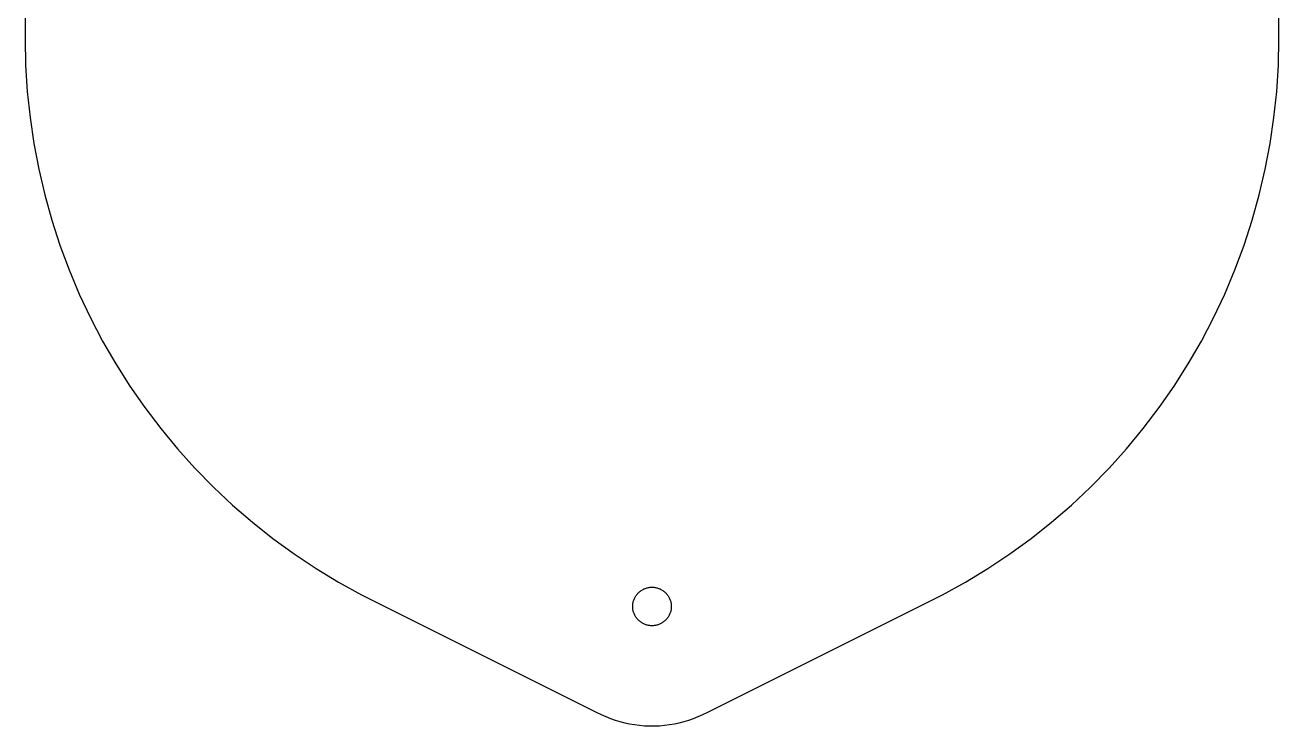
# Model space of a CAD drawing. Header units: metres. Extents: x -67 to 67, y -137 to 10.
# Drawn here: x -66.7 to 66.7, y -136.5 to -62 of the extents above; entities that cross this region are included whole.
import ezdxf

# ---------------------------------------------------------------- set-up
doc = ezdxf.new("R2010")
doc.units = ezdxf.units.M

msp = doc.modelspace()

# ---------------------------------------------------------------- linework, layer by layer
for p, q in [((-66.675, 10.1598), (-66.675, -63.5)), ((66.675, -63.5), (66.675, 10.1598)), ((-66.675, -63.5), (-66.6165, -66.2917)), ((66.6165, -66.2917), (66.675, -63.5)), ((-66.6165, -66.2917), (-66.4409, -69.0791)), ((66.4409, -69.0791), (66.6165, -66.2917)), ((-66.4409, -69.0791), (-66.1491, -71.8565)), ((66.1491, -71.8565), (66.4409, -69.0791)), ((-66.1491, -71.8565), (-65.7409, -74.6191)), ((65.7409, -74.6191), (66.1491, -71.8565)), ((-65.7409, -74.6191), (-65.2177, -77.3623)), ((65.2177, -77.3623), (65.7409, -74.6191)), ((-65.2177, -77.3623), (-64.5802, -80.0812)), ((64.5802, -80.0812), (65.2177, -77.3623)), ((-64.5802, -80.0812), (-63.829, -82.7709)), ((63.829, -82.7709), (64.5802, -80.0812)), ((-63.829, -82.7709), (-62.9659, -85.427)), ((62.9659, -85.427), (63.829, -82.7709)), ((-62.9659, -85.427), (-61.9927, -88.0446)), ((61.9927, -88.0446), (62.9659, -85.427)), ((-61.9927, -88.0446), (-60.9106, -90.6189)), ((60.9106, -90.6189), (61.9927, -88.0446)), ((-60.9106, -90.6189), (-59.7215, -93.1459)), ((59.7215, -93.1459), (60.9106, -90.6189)), ((-59.7215, -93.1459), (-58.4274, -95.6209)), ((58.4274, -95.6209), (59.7215, -93.1459)), ((-58.4274, -95.6209), (-57.0314, -98.0394)), ((57.0314, -98.0394), (58.4274, -95.6209)), ((-57.0314, -98.0394), (-55.535, -100.397)), ((55.535, -100.397), (57.0314, -98.0394)), ((-55.535, -100.397), (-53.9409, -102.69)), ((53.9409, -102.69), (55.535, -100.397)), ((-53.9409, -102.69), (-52.2526, -104.915)), ((52.2526, -104.915), (53.9409, -102.69)), ((-52.2526, -104.915), (-50.4725, -107.067)), ((50.4725, -107.067), (52.2526, -104.915)), ((-50.4725, -107.067), (-48.6036, -109.142)), ((48.6036, -109.142), (50.4725, -107.067)), ((-48.6036, -109.142), (-46.6499, -111.137)), ((46.6499, -111.137), (48.6036, -109.142)), ((-46.6499, -111.137), (-44.6139, -113.049)), ((44.6139, -113.049), (46.6499, -111.137)), ((-44.6139, -113.049), (-42.5001, -114.874)), ((42.5001, -114.874), (44.6139, -113.049)), ((-42.5001, -114.874), (-40.3115, -116.608)), ((40.3115, -116.608), (42.5001, -114.874)), ((-40.3115, -116.608), (-38.0519, -118.25)), ((38.0519, -118.25), (40.3115, -116.608)), ((-38.0519, -118.25), (-35.7261, -119.795)), ((35.7261, -119.795), (38.0519, -118.25)), ((-35.7261, -119.795), (-33.3375, -121.242)), ((33.3375, -121.242), (35.7261, -119.795)), ((-33.3375, -121.242), (-30.89, -122.587)), ((30.89, -122.587), (33.3375, -121.242)), ((-30.89, -122.587), (-5.88375, -135.08)), ((-1.70726, -122.69), (-1.65843, -122.62)), ((-1.65843, -122.62), (-1.60649, -122.551)), ((-1.60649, -122.551), (-1.55184, -122.485)), ((-1.55184, -122.485), (-1.49409, -122.422)), ((-1.49409, -122.422), (-1.43402, -122.36)), ((-1.43402, -122.36), (-1.37162, -122.301)), ((-1.37162, -122.301), (-1.30651, -122.245)), ((-1.30651, -122.245), (-1.23907, -122.192)), ((-1.23907, -122.192), (-1.1697, -122.141)), ((-1.1697, -122.141), (-1.09838, -122.094)), ((-1.09838, -122.094), (-1.02474, -122.05)), ((-1.02474, -122.05), (-0.949554, -122.008)), ((-0.949554, -122.008), (-0.872815, -121.97)), ((-0.872815, -121.97), (-0.794138, -121.935)), ((-0.794138, -121.935), (-0.714297, -121.903)), ((-0.714297, -121.903), (-0.633295, -121.875)), ((-0.633295, -121.875), (-0.551129, -121.85)), ((-0.551129, -121.85), (-0.467801, -121.829)), ((-0.467801, -121.829), (-0.384085, -121.811)), ((-0.384085, -121.811), (-0.299207, -121.797)), ((-0.299207, -121.797), (-0.21394, -121.786)), ((-0.21394, -121.786), (-0.128674, -121.779)), ((-0.128674, -121.779), (-0.042633, -121.775)), ((-0.042633, -121.775), (0.042633, -121.775)), ((0.042633, -121.775), (0.128674, -121.779)), ((0.128674, -121.779), (0.21394, -121.786)), ((0.21394, -121.786), (0.299207, -121.797)), ((0.299207, -121.797), (0.384085, -121.811)), ((0.384085, -121.811), (0.467801, -121.829)), ((0.467801, -121.829), (0.551129, -121.85)), ((0.551129, -121.85), (0.633295, -121.875)), ((0.633295, -121.875), (0.714297, -121.903)), ((0.714297, -121.903), (0.794138, -121.935)), ((0.794138, -121.935), (0.872815, -121.97)), ((0.872815, -121.97), (0.949554, -122.008)), ((0.949554, -122.008), (1.02474, -122.05)), ((1.02474, -122.05), (1.09838, -122.094)), ((1.09838, -122.094), (1.1697, -122.141)), ((1.1697, -122.141), (1.23907, -122.192)), ((1.23907, -122.192), (1.30651, -122.245)), ((1.30651, -122.245), (1.37162, -122.301)), ((1.37162, -122.301), (1.43402, -122.36)), ((1.43402, -122.36), (1.49409, -122.422)), ((1.49409, -122.422), (1.55184, -122.485)), ((1.55184, -122.485), (1.60649, -122.551)), ((1.60649, -122.551), (1.65843, -122.62)), ((1.65843, -122.62), (1.70726, -122.69)), ((5.88375, -135.08), (30.89, -122.587)), ((-2.04987, -123.825), (-2.04794, -123.739)), ((-2.04794, -123.911), (-2.04987, -123.825)), ((-2.04794, -123.739), (-2.04251, -123.653)), ((-2.04251, -123.996), (-2.04794, -123.911)), ((-2.04251, -123.653), (-2.0336, -123.568)), ((-2.0336, -124.082), (-2.04251, -123.996)), ((-2.0336, -123.568), (-2.02119, -123.483)), ((-2.02119, -123.483), (-2.00492, -123.399)), ((-2.00492, -123.399), (-1.98554, -123.315)), ((-1.98554, -123.315), (-1.96228, -123.232)), ((-1.96228, -123.232), (-1.93593, -123.151)), ((-1.93593, -123.151), (-1.9057, -123.07)), ((-1.9057, -123.07), (-1.87275, -122.991)), ((-1.87275, -122.991), (-1.83593, -122.913)), ((-1.83593, -122.913), (-1.7964, -122.837)), ((-1.7964, -122.837), (-1.75338, -122.763)), ((-1.75338, -122.763), (-1.70726, -122.69)), ((1.70726, -122.69), (1.75338, -122.763)), ((1.75338, -122.763), (1.7964, -122.837)), ((1.7964, -122.837), (1.83593, -122.913)), ((1.83593, -122.913), (1.87275, -122.991)), ((1.87275, -122.991), (1.9057, -123.07)), ((1.9057, -123.07), (1.93593, -123.151)), ((1.93593, -123.151), (1.96228, -123.232)), ((1.96228, -123.232), (1.98554, -123.315)), ((1.98554, -123.315), (2.00492, -123.399)), ((2.00492, -123.399), (2.02119, -123.483)), ((2.02119, -123.483), (2.0336, -123.568)), ((2.0336, -123.568), (2.04251, -123.653)), ((2.04251, -123.996), (2.0336, -124.082)), ((2.04251, -123.653), (2.04794, -123.739)), ((2.04794, -123.911), (2.04251, -123.996)), ((2.04794, -123.739), (2.04987, -123.825)), ((2.04987, -123.825), (2.04794, -123.911)), ((-2.02119, -124.167), (-2.0336, -124.082)), ((-2.00492, -124.251), (-2.02119, -124.167)), ((-1.98554, -124.335), (-2.00492, -124.251)), ((-1.96228, -124.417), (-1.98554, -124.335)), ((-1.93593, -124.499), (-1.96228, -124.417)), ((-1.9057, -124.58), (-1.93593, -124.499)), ((-1.87275, -124.659), (-1.9057, -124.58)), ((-1.83593, -124.736), (-1.87275, -124.659)), ((-1.7964, -124.813), (-1.83593, -124.736)), ((-1.75338, -124.887), (-1.7964, -124.813)), ((-1.70726, -124.959), (-1.75338, -124.887)), ((-1.65843, -125.03), (-1.70726, -124.959)), ((-1.60649, -125.098), (-1.65843, -125.03)), ((-1.55184, -125.164), (-1.60649, -125.098)), ((-1.49409, -125.228), (-1.55184, -125.164)), ((-1.43402, -125.29), (-1.49409, -125.228)), ((-1.37162, -125.348), (-1.43402, -125.29)), ((-1.30651, -125.404), (-1.37162, -125.348)), ((1.37162, -125.348), (1.30651, -125.404)), ((1.43402, -125.29), (1.37162, -125.348)), ((1.49409, -125.228), (1.43402, -125.29)), ((1.55184, -125.164), (1.49409, -125.228)), ((1.60649, -125.098), (1.55184, -125.164)), ((1.65843, -125.03), (1.60649, -125.098)), ((1.70726, -124.959), (1.65843, -125.03)), ((1.75338, -124.887), (1.70726, -124.959)), ((1.7964, -124.813), (1.75338, -124.887)), ((1.83593, -124.736), (1.7964, -124.813)), ((1.87275, -124.659), (1.83593, -124.736)), ((1.9057, -124.58), (1.87275, -124.659)), ((1.93593, -124.499), (1.9057, -124.58)), ((1.96228, -124.417), (1.93593, -124.499)), ((1.98554, -124.335), (1.96228, -124.417)), ((2.00492, -124.251), (1.98554, -124.335)), ((2.02119, -124.167), (2.00492, -124.251)), ((2.0336, -124.082), (2.02119, -124.167)), ((-1.23907, -125.458), (-1.30651, -125.404)), ((-1.1697, -125.508), (-1.23907, -125.458)), ((-1.09838, -125.556), (-1.1697, -125.508)), ((-1.02474, -125.6), (-1.09838, -125.556)), ((-0.949554, -125.642), (-1.02474, -125.6)), ((-0.872815, -125.68), (-0.949554, -125.642)), ((-0.794138, -125.715), (-0.872815, -125.68)), ((-0.714297, -125.746), (-0.794138, -125.715)), ((-0.633295, -125.774), (-0.714297, -125.746)), ((-0.551129, -125.799), (-0.633295, -125.774)), ((-0.467801, -125.821), (-0.551129, -125.799)), ((-0.384085, -125.838), (-0.467801, -125.821)), ((-0.299207, -125.853), (-0.384085, -125.838)), ((-0.21394, -125.864), (-0.299207, -125.853)), ((-0.128674, -125.871), (-0.21394, -125.864)), ((-0.042633, -125.874), (-0.128674, -125.871)), ((0.042633, -125.874), (-0.042633, -125.874)), ((0.128674, -125.871), (0.042633, -125.874)), ((0.21394, -125.864), (0.128674, -125.871)), ((0.299207, -125.853), (0.21394, -125.864)), ((0.384085, -125.838), (0.299207, -125.853)), ((0.467801, -125.821), (0.384085, -125.838)), ((0.551129, -125.799), (0.467801, -125.821)), ((0.633295, -125.774), (0.551129, -125.799)), ((0.714297, -125.746), (0.633295, -125.774)), ((0.794138, -125.715), (0.714297, -125.746)), ((0.872815, -125.68), (0.794138, -125.715)), ((0.949554, -125.642), (0.872815, -125.68)), ((1.02474, -125.6), (0.949554, -125.642)), ((1.09838, -125.556), (1.02474, -125.6)), ((1.1697, -125.508), (1.09838, -125.556)), ((1.23907, -125.458), (1.1697, -125.508)), ((1.30651, -125.404), (1.23907, -125.458)), ((-5.88375, -135.08), (-5.40703, -135.316)), ((-5.40703, -135.316), (-4.92141, -135.532)), ((-4.92141, -135.532), (-4.42686, -135.728)), ((-4.42686, -135.728), (-3.92418, -135.903)), ((-3.92418, -135.903), (-3.41491, -136.057)), ((3.41491, -136.057), (3.92418, -135.903)), ((3.92418, -135.903), (4.42686, -135.728)), ((4.42686, -135.728), (4.92141, -135.532)), ((4.92141, -135.532), (5.40703, -135.316)), ((5.40703, -135.316), (5.88375, -135.08)), ((-3.41491, -136.057), (-2.89982, -136.189)), ((-2.89982, -136.189), (-2.3797, -136.3)), ((-2.3797, -136.3), (-1.85493, -136.389)), ((-1.85493, -136.389), (-1.32744, -136.455)), ((-1.32744, -136.455), (-0.797238, -136.5)), ((-0.797238, -136.5), (-0.265875, -136.522)), ((-0.265875, -136.522), (0.265875, -136.522)), ((0.265875, -136.522), (0.797238, -136.5)), ((0.797238, -136.5), (1.32744, -136.455)), ((1.32744, -136.455), (1.85493, -136.389)), ((1.85493, -136.389), (2.3797, -136.3)), ((2.3797, -136.3), (2.89982, -136.189)), ((2.89982, -136.189), (3.41491, -136.057))]:
    msp.add_line(p, q)

doc.saveas('drawing.dxf')
